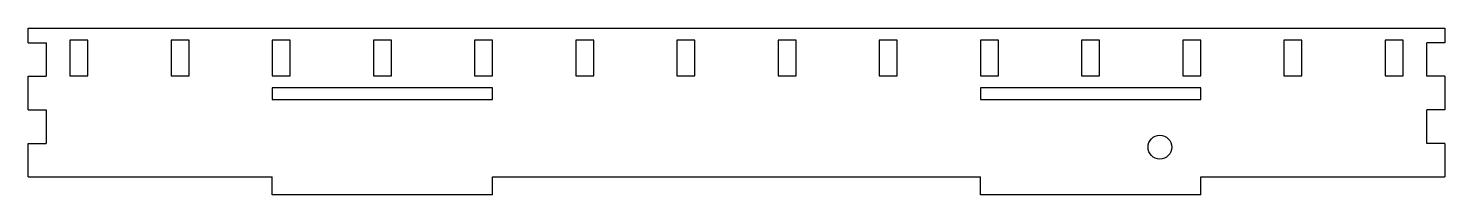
# Model space of a CAD drawing. Header units: millimetres. Extents: x -221 to 17, y -18 to 10.
import ezdxf

# ---------------------------------------------------------------- set-up
doc = ezdxf.new("R2010")
doc.units = ezdxf.units.MM

msp = doc.modelspace()

# ---------------------------------------------------------------- linework, layer by layer
at = {"color": 7, "linetype": 'Continuous', "lineweight": 25}
for p, q in [((-221, 9.6), (17, 9.6)), ((-221, 7.16), (-221, 9.6)), ((17, 9.6), (17, 7.16)), ((-221, 7.16), (-218, 7.16)), ((-218, 7.16), (-218, 1.52)), ((-211, 7.6), (-214, 7.6)), ((-214, 7.6), (-214, 1.6)), ((-211, 1.6), (-211, 7.6)), ((-194, 7.6), (-197, 7.6)), ((-197, 7.6), (-197, 1.6)), ((-194, 1.6), (-194, 7.6)), ((-177, 7.6), (-180, 7.6)), ((-180, 7.6), (-180, 1.6)), ((-177, 1.6), (-177, 7.6)), ((-160, 7.6), (-163, 7.6)), ((-163, 7.6), (-163, 1.6)), ((-160, 1.6), (-160, 7.6)), ((-143, 7.6), (-146, 7.6)), ((-146, 7.6), (-146, 1.6)), ((-143, 1.6), (-143, 7.6)), ((-126, 7.6), (-129, 7.6)), ((-129, 7.6), (-129, 1.6)), ((-126, 1.6), (-126, 7.6)), ((-109, 7.6), (-112, 7.6)), ((-112, 7.6), (-112, 1.6)), ((-109, 1.6), (-109, 7.6)), ((-92, 7.6), (-95, 7.6)), ((-95, 7.6), (-95, 1.6)), ((-92, 1.6), (-92, 7.6)), ((-75, 7.6), (-78, 7.6)), ((-78, 7.6), (-78, 1.6)), ((-75, 1.6), (-75, 7.6)), ((-58, 7.6), (-61, 7.6)), ((-61, 7.6), (-61, 1.6)), ((-58, 1.6), (-58, 7.6)), ((-41, 7.6), (-44, 7.6)), ((-44, 7.6), (-44, 1.6)), ((-41, 1.6), (-41, 7.6)), ((-24, 7.6), (-27, 7.6)), ((-27, 7.6), (-27, 1.6)), ((-24, 1.6), (-24, 7.6)), ((-7, 7.6), (-10, 7.6)), ((-10, 7.6), (-10, 1.6)), ((-7, 1.6), (-7, 7.6)), ((10, 7.6), (7, 7.6)), ((7, 7.6), (7, 1.6)), ((10, 1.6), (10, 7.6)), ((14, 1.52), (14, 7.16)), ((17, 7.16), (14, 7.16)), ((-221, 1.52), (-218, 1.52)), ((-221, -4.12), (-221, 1.52)), ((-214, 1.6), (-211, 1.6)), ((-197, 1.6), (-194, 1.6)), ((-180, 1.6), (-177, 1.6)), ((-163, 1.6), (-160, 1.6)), ((-146, 1.6), (-143, 1.6)), ((-129, 1.6), (-126, 1.6)), ((-112, 1.6), (-109, 1.6)), ((-95, 1.6), (-92, 1.6)), ((-78, 1.6), (-75, 1.6)), ((-61, 1.6), (-58, 1.6)), ((-44, 1.6), (-41, 1.6)), ((-27, 1.6), (-24, 1.6)), ((-10, 1.6), (-7, 1.6)), ((7, 1.6), (10, 1.6)), ((17, 1.52), (14, 1.52)), ((17, 1.52), (17, -4.12)), ((-180, -0.4), (-180, -2.4)), ((-143, -0.4), (-180, -0.4)), ((-143, -2.4), (-143, -0.4)), ((-61, -0.4), (-61, -2.4)), ((-24, -0.4), (-61, -0.4)), ((-24, -2.4), (-24, -0.4)), ((-221, -4.12), (-218, -4.12)), ((-218, -4.12), (-218, -9.76)), ((-180, -2.4), (-143, -2.4)), ((-61, -2.4), (-24, -2.4)), ((14, -9.76), (14, -4.12)), ((17, -4.12), (14, -4.12)), ((-221, -9.76), (-218, -9.76)), ((-221, -15.4), (-221, -9.76)), ((17, -9.76), (14, -9.76)), ((17, -9.76), (17, -15.4)), ((-221, -15.4), (-180, -15.4)), ((-180, -18.4), (-180, -15.4)), ((-143, -18.4), (-143, -15.4)), ((-143, -15.4), (-61, -15.4)), ((-61, -18.4), (-61, -15.4)), ((-24, -18.4), (-24, -15.4)), ((-24, -15.4), (17, -15.4)), ((-143, -18.4), (-180, -18.4)), ((-24, -18.4), (-61, -18.4))]:
    msp.add_line(p, q, dxfattribs=at)
msp.add_circle((-30.85, -10.4), 2, dxfattribs=at)

doc.saveas('drawing.dxf')
